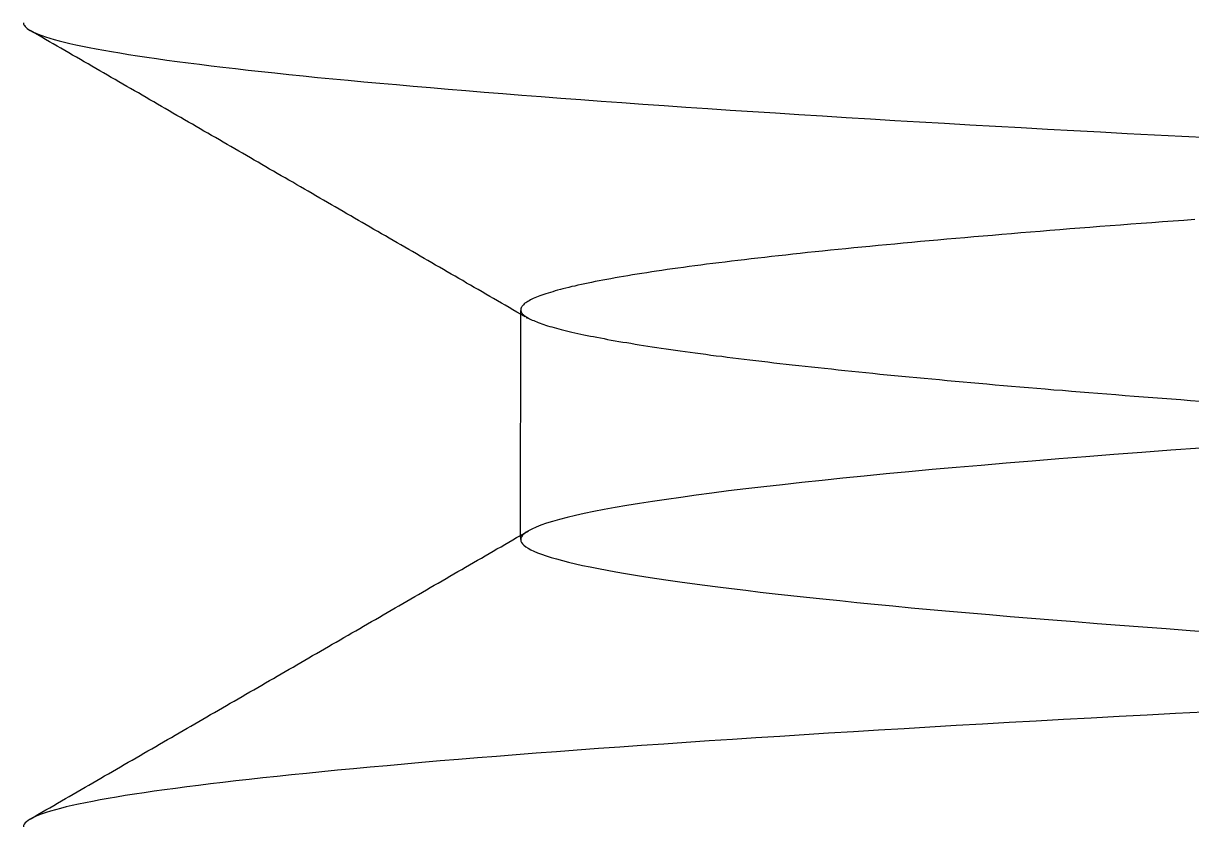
# Model space of a CAD drawing. Header units: millimetres. Extents: x 0 to 36.4, y -3.4 to 62.
# Drawn here: x 29.566 to 30.463, y 58.56 to 59.177 of the extents above; entities that cross this region are included whole.
import ezdxf

# ---------------------------------------------------------------- set-up
doc = ezdxf.new("R2010")
doc.units = ezdxf.units.MM

msp = doc.modelspace()

# ---------------------------------------------------------------- linework, layer by layer
at = {"color": 7, "linetype": 'Continuous'}
for p, q in [((29.5656, 59.1774), (29.5657, 59.1767)), ((29.5657, 59.1767), (29.566, 59.176)), ((29.566, 59.176), (29.5664, 59.1753)), ((29.5664, 59.1753), (29.5669, 59.1746)), ((29.5669, 59.1746), (29.5677, 59.1738)), ((29.5677, 59.1738), (29.5685, 59.1731)), ((29.5685, 59.1731), (29.5696, 59.1724)), ((29.5696, 59.1724), (29.5708, 59.1716)), ((29.5738, 59.1699), (29.5708, 59.1716)), ((29.5708, 59.1716), (29.5726, 59.1706)), ((29.5726, 59.1706), (29.5747, 59.1697)), ((29.5767, 59.1682), (29.5738, 59.1699)), ((29.5747, 59.1697), (29.577, 59.1687)), ((29.5797, 59.1665), (29.5767, 59.1682)), ((29.577, 59.1687), (29.5797, 59.1677)), ((29.5797, 59.1677), (29.5826, 59.1667)), ((29.5827, 59.1647), (29.5797, 59.1665)), ((29.5826, 59.1667), (29.5858, 59.1657)), ((29.5856, 59.163), (29.5827, 59.1647)), ((29.5886, 59.1613), (29.5856, 59.163)), ((29.5858, 59.1657), (29.5893, 59.1647)), ((29.5916, 59.1596), (29.5886, 59.1613)), ((29.5893, 59.1647), (29.593, 59.1637)), ((29.5945, 59.1579), (29.5916, 59.1596)), ((29.593, 59.1637), (29.5971, 59.1626)), ((29.5971, 59.1626), (29.6014, 59.1616)), ((29.6014, 59.1616), (29.606, 59.1606)), ((29.606, 59.1606), (29.6109, 59.1596)), ((29.6109, 59.1596), (29.6161, 59.1585)), ((29.6161, 59.1585), (29.6215, 59.1575)), ((29.5975, 59.1562), (29.5945, 59.1579)), ((29.6005, 59.1545), (29.5975, 59.1562)), ((29.6034, 59.1527), (29.6005, 59.1545)), ((29.6064, 59.151), (29.6034, 59.1527)), ((29.6094, 59.1493), (29.6064, 59.151)), ((29.6123, 59.1476), (29.6094, 59.1493)), ((29.6215, 59.1575), (29.6273, 59.1564)), ((29.6273, 59.1564), (29.6333, 59.1554)), ((29.6333, 59.1554), (29.6397, 59.1543)), ((29.6397, 59.1543), (29.6463, 59.1532)), ((29.6463, 59.1532), (29.6532, 59.1522)), ((29.6532, 59.1522), (29.6604, 59.1511)), ((29.6604, 59.1511), (29.6679, 59.15)), ((29.6679, 59.15), (29.6757, 59.1489)), ((29.6153, 59.1459), (29.6123, 59.1476)), ((29.6183, 59.1442), (29.6153, 59.1459)), ((29.6212, 59.1424), (29.6183, 59.1442)), ((29.6242, 59.1407), (29.6212, 59.1424)), ((29.6272, 59.139), (29.6242, 59.1407)), ((29.6757, 59.1489), (29.6837, 59.1478)), ((29.6837, 59.1478), (29.6921, 59.1467)), ((29.6921, 59.1467), (29.7008, 59.1456)), ((29.7008, 59.1456), (29.7097, 59.1445)), ((29.7097, 59.1445), (29.7189, 59.1434)), ((29.7189, 59.1434), (29.7285, 59.1423)), ((29.7285, 59.1423), (29.7383, 59.1412)), ((29.7383, 59.1412), (29.7484, 59.1401)), ((29.6301, 59.1373), (29.6272, 59.139)), ((29.6331, 59.1356), (29.6301, 59.1373)), ((29.6361, 59.1339), (29.6331, 59.1356)), ((29.639, 59.1322), (29.6361, 59.1339)), ((29.642, 59.1304), (29.639, 59.1322)), ((29.7484, 59.1401), (29.7588, 59.139)), ((29.7588, 59.139), (29.7694, 59.1379)), ((29.7694, 59.1379), (29.7804, 59.1367)), ((29.7804, 59.1367), (29.7916, 59.1356)), ((29.7916, 59.1356), (29.8032, 59.1345)), ((29.8032, 59.1345), (29.815, 59.1334)), ((29.815, 59.1334), (29.8271, 59.1322)), ((29.8271, 59.1322), (29.8394, 59.1311)), ((29.645, 59.1287), (29.642, 59.1304)), ((29.6479, 59.127), (29.645, 59.1287)), ((29.6509, 59.1253), (29.6479, 59.127)), ((29.6539, 59.1236), (29.6509, 59.1253)), ((29.6568, 59.1219), (29.6539, 59.1236)), ((29.8394, 59.1311), (29.8521, 59.13)), ((29.8521, 59.13), (29.865, 59.1288)), ((29.865, 59.1288), (29.8782, 59.1277)), ((29.8782, 59.1277), (29.8917, 59.1265)), ((29.8917, 59.1265), (29.9055, 59.1254)), ((29.9055, 59.1254), (29.9195, 59.1243)), ((29.9195, 59.1243), (29.9338, 59.1231)), ((29.9338, 59.1231), (29.9484, 59.122)), ((29.6598, 59.1201), (29.6568, 59.1219)), ((29.6628, 59.1184), (29.6598, 59.1201)), ((29.6657, 59.1167), (29.6628, 59.1184)), ((29.6687, 59.115), (29.6657, 59.1167)), ((29.6716, 59.1133), (29.6687, 59.115)), ((29.6746, 59.1116), (29.6716, 59.1133)), ((29.9484, 59.122), (29.9632, 59.1208)), ((29.9632, 59.1208), (29.9783, 59.1197)), ((29.9783, 59.1197), (29.9936, 59.1185)), ((29.9936, 59.1185), (30.0093, 59.1174)), ((30.0093, 59.1174), (30.0251, 59.1162)), ((30.0251, 59.1162), (30.0413, 59.1151)), ((30.0413, 59.1151), (30.0577, 59.114)), ((30.0577, 59.114), (30.0743, 59.1128)), ((29.6776, 59.1099), (29.6746, 59.1116)), ((29.6805, 59.1081), (29.6776, 59.1099)), ((29.6835, 59.1064), (29.6805, 59.1081)), ((29.6865, 59.1047), (29.6835, 59.1064)), ((29.6894, 59.103), (29.6865, 59.1047)), ((30.0743, 59.1128), (30.0912, 59.1117)), ((30.0912, 59.1117), (30.1083, 59.1105)), ((30.1083, 59.1105), (30.1257, 59.1094)), ((30.1257, 59.1094), (30.1433, 59.1083)), ((30.1433, 59.1083), (30.1611, 59.1071)), ((30.1611, 59.1071), (30.1792, 59.106)), ((30.1792, 59.106), (30.1975, 59.1049)), ((30.1975, 59.1049), (30.2161, 59.1037)), ((29.6924, 59.1013), (29.6894, 59.103)), ((29.6954, 59.0996), (29.6924, 59.1013)), ((29.6983, 59.0978), (29.6954, 59.0996)), ((29.7013, 59.0961), (29.6983, 59.0978)), ((29.7043, 59.0944), (29.7013, 59.0961)), ((30.2161, 59.1037), (30.2348, 59.1026)), ((30.2348, 59.1026), (30.2538, 59.1015)), ((30.2538, 59.1015), (30.273, 59.1003)), ((30.273, 59.1003), (30.2925, 59.0992)), ((30.2925, 59.0992), (30.3121, 59.0981)), ((30.3121, 59.0981), (30.3319, 59.097)), ((30.3319, 59.097), (30.352, 59.0959)), ((30.352, 59.0959), (30.3722, 59.0948)), ((29.7072, 59.0927), (29.7043, 59.0944)), ((29.7102, 59.091), (29.7072, 59.0927)), ((29.7132, 59.0893), (29.7102, 59.091)), ((29.7161, 59.0876), (29.7132, 59.0893)), ((29.7191, 59.0858), (29.7161, 59.0876)), ((30.3722, 59.0948), (30.3927, 59.0937)), ((30.3927, 59.0937), (30.4133, 59.0926)), ((30.4133, 59.0926), (30.4342, 59.0915)), ((30.4342, 59.0915), (30.4552, 59.0904)), ((30.4552, 59.0904), (30.4764, 59.0893)), ((29.7221, 59.0841), (29.7191, 59.0858)), ((29.725, 59.0824), (29.7221, 59.0841)), ((29.728, 59.0807), (29.725, 59.0824)), ((29.731, 59.079), (29.728, 59.0807)), ((29.7339, 59.0773), (29.731, 59.079)), ((29.7369, 59.0755), (29.7339, 59.0773)), ((29.7399, 59.0738), (29.7369, 59.0755)), ((29.7428, 59.0721), (29.7399, 59.0738)), ((29.7458, 59.0704), (29.7428, 59.0721)), ((29.7488, 59.0687), (29.7458, 59.0704)), ((29.7517, 59.067), (29.7488, 59.0687)), ((29.7547, 59.0652), (29.7517, 59.067)), ((29.7577, 59.0635), (29.7547, 59.0652)), ((29.7606, 59.0618), (29.7577, 59.0635)), ((29.7636, 59.0601), (29.7606, 59.0618)), ((29.7666, 59.0584), (29.7636, 59.0601)), ((29.7695, 59.0567), (29.7666, 59.0584)), ((29.7725, 59.055), (29.7695, 59.0567)), ((29.7755, 59.0532), (29.7725, 59.055)), ((29.7784, 59.0515), (29.7755, 59.0532)), ((29.7814, 59.0498), (29.7784, 59.0515)), ((29.7844, 59.0481), (29.7814, 59.0498)), ((29.7873, 59.0464), (29.7844, 59.0481)), ((29.7903, 59.0447), (29.7873, 59.0464)), ((29.7933, 59.0429), (29.7903, 59.0447)), ((29.7962, 59.0412), (29.7933, 59.0429)), ((29.7992, 59.0395), (29.7962, 59.0412)), ((29.8022, 59.0378), (29.7992, 59.0395)), ((29.8051, 59.0361), (29.8022, 59.0378)), ((29.8081, 59.0344), (29.8051, 59.0361)), ((29.8111, 59.0326), (29.8081, 59.0344)), ((29.814, 59.0309), (29.8111, 59.0326)), ((29.817, 59.0292), (29.814, 59.0309)), ((29.82, 59.0275), (29.817, 59.0292)), ((29.8229, 59.0258), (29.82, 59.0275)), ((29.8259, 59.0241), (29.8229, 59.0258)), ((29.8289, 59.0224), (29.8259, 59.0241)), ((30.4322, 59.024), (30.4241, 59.0234)), ((30.4404, 59.0246), (30.4322, 59.024)), ((30.4486, 59.0252), (30.4404, 59.0246)), ((30.4568, 59.0258), (30.4486, 59.0252)), ((30.4651, 59.0264), (30.4568, 59.0258)), ((29.8318, 59.0206), (29.8289, 59.0224)), ((29.8348, 59.0189), (29.8318, 59.0206)), ((29.8378, 59.0172), (29.8348, 59.0189)), ((29.8407, 59.0155), (29.8378, 59.0172)), ((29.8437, 59.0138), (29.8407, 59.0155)), ((30.317, 59.0149), (30.3098, 59.0143)), ((30.3243, 59.0155), (30.317, 59.0149)), ((30.3316, 59.0161), (30.3243, 59.0155)), ((30.339, 59.0167), (30.3316, 59.0161)), ((30.3464, 59.0173), (30.339, 59.0167)), ((30.3539, 59.018), (30.3464, 59.0173)), ((30.3615, 59.0186), (30.3539, 59.018)), ((30.3691, 59.0192), (30.3615, 59.0186)), ((30.3768, 59.0198), (30.3691, 59.0192)), ((30.3845, 59.0204), (30.3768, 59.0198)), ((30.3923, 59.021), (30.3845, 59.0204)), ((30.4002, 59.0216), (30.3923, 59.021)), ((30.4081, 59.0222), (30.4002, 59.0216)), ((30.4161, 59.0228), (30.4081, 59.0222)), ((30.4241, 59.0234), (30.4161, 59.0228)), ((29.8466, 59.0121), (29.8437, 59.0138)), ((29.8496, 59.0103), (29.8466, 59.0121)), ((29.8526, 59.0086), (29.8496, 59.0103)), ((29.8555, 59.0069), (29.8526, 59.0086)), ((29.8585, 59.0052), (29.8555, 59.0069)), ((30.2157, 59.0058), (30.2095, 59.0052)), ((30.222, 59.0064), (30.2157, 59.0058)), ((30.2284, 59.007), (30.222, 59.0064)), ((30.2348, 59.0076), (30.2284, 59.007)), ((30.2413, 59.0082), (30.2348, 59.0076)), ((30.2479, 59.0088), (30.2413, 59.0082)), ((30.2545, 59.0095), (30.2479, 59.0088)), ((30.2612, 59.0101), (30.2545, 59.0095)), ((30.2679, 59.0107), (30.2612, 59.0101)), ((30.2748, 59.0113), (30.2679, 59.0107)), ((30.2816, 59.0119), (30.2748, 59.0113)), ((30.2886, 59.0125), (30.2816, 59.0119)), ((30.2956, 59.0131), (30.2886, 59.0125)), ((30.3027, 59.0137), (30.2956, 59.0131)), ((30.3098, 59.0143), (30.3027, 59.0137)), ((29.8615, 59.0035), (29.8585, 59.0052)), ((29.8644, 59.0018), (29.8615, 59.0035)), ((29.8674, 59), (29.8644, 59.0018)), ((29.8704, 58.9983), (29.8674, 59)), ((29.8733, 58.9966), (29.8704, 58.9983)), ((29.8763, 58.9949), (29.8733, 58.9966)), ((30.1296, 58.9968), (30.1244, 58.9962)), ((30.1349, 58.9974), (30.1296, 58.9968)), ((30.1402, 58.998), (30.1349, 58.9974)), ((30.1456, 58.9986), (30.1402, 58.998)), ((30.151, 58.9992), (30.1456, 58.9986)), ((30.1566, 58.9998), (30.151, 58.9992)), ((30.1622, 59.0004), (30.1566, 58.9998)), ((30.1678, 59.001), (30.1622, 59.0004)), ((30.1736, 59.0016), (30.1678, 59.001)), ((30.1794, 59.0022), (30.1736, 59.0016)), ((30.1853, 59.0028), (30.1794, 59.0022)), ((30.1912, 59.0034), (30.1853, 59.0028)), ((30.1973, 59.004), (30.1912, 59.0034)), ((30.2033, 59.0046), (30.1973, 59.004)), ((30.2095, 59.0052), (30.2033, 59.0046)), ((29.8793, 58.9932), (29.8763, 58.9949)), ((29.8822, 58.9915), (29.8793, 58.9932)), ((29.8852, 58.9898), (29.8822, 58.9915)), ((29.8882, 58.988), (29.8852, 58.9898)), ((29.8911, 58.9863), (29.8882, 58.988)), ((30.0599, 58.988), (30.0559, 58.9874)), ((30.064, 58.9885), (30.0599, 58.988)), ((30.0682, 58.9891), (30.064, 58.9885)), ((30.0725, 58.9897), (30.0682, 58.9891)), ((30.0768, 58.9903), (30.0725, 58.9897)), ((30.0813, 58.9909), (30.0768, 58.9903)), ((30.0858, 58.9915), (30.0813, 58.9909)), ((30.0903, 58.9921), (30.0858, 58.9915)), ((30.095, 58.9927), (30.0903, 58.9921)), ((30.0997, 58.9933), (30.095, 58.9927)), ((30.1045, 58.9938), (30.0997, 58.9933)), ((30.1094, 58.9944), (30.1045, 58.9938)), ((30.1143, 58.995), (30.1094, 58.9944)), ((30.1194, 58.9956), (30.1143, 58.995)), ((30.1244, 58.9962), (30.1194, 58.9956)), ((29.8941, 58.9846), (29.8911, 58.9863)), ((29.8971, 58.9829), (29.8941, 58.9846)), ((29.9, 58.9812), (29.8971, 58.9829)), ((29.903, 58.9795), (29.9, 58.9812)), ((29.906, 58.9777), (29.903, 58.9795)), ((30.0048, 58.9788), (30.002, 58.9782)), ((30.0077, 58.9793), (30.0048, 58.9788)), ((30.0107, 58.9799), (30.0077, 58.9793)), ((30.0137, 58.9805), (30.0107, 58.9799)), ((30.0168, 58.981), (30.0137, 58.9805)), ((30.02, 58.9816), (30.0168, 58.981)), ((30.0232, 58.9822), (30.02, 58.9816)), ((30.0265, 58.9828), (30.0232, 58.9822)), ((30.0299, 58.9833), (30.0265, 58.9828)), ((30.0334, 58.9839), (30.0299, 58.9833)), ((30.0369, 58.9845), (30.0334, 58.9839)), ((30.0406, 58.9851), (30.0369, 58.9845)), ((30.0443, 58.9856), (30.0406, 58.9851)), ((30.0481, 58.9862), (30.0443, 58.9856)), ((30.0519, 58.9868), (30.0481, 58.9862)), ((30.0559, 58.9874), (30.0519, 58.9868)), ((29.9089, 58.976), (29.906, 58.9777)), ((29.9119, 58.9743), (29.9089, 58.976)), ((29.9149, 58.9726), (29.9119, 58.9743)), ((29.9178, 58.9709), (29.9149, 58.9726)), ((29.9208, 58.9692), (29.9178, 58.9709)), ((29.9686, 58.97), (29.9669, 58.9694)), ((29.9703, 58.9705), (29.9686, 58.97)), ((29.9721, 58.971), (29.9703, 58.9705)), ((29.974, 58.9716), (29.9721, 58.971)), ((29.9759, 58.9721), (29.974, 58.9716)), ((29.978, 58.9727), (29.9759, 58.9721)), ((29.98, 58.9732), (29.978, 58.9727)), ((29.9822, 58.9738), (29.98, 58.9732)), ((29.9844, 58.9743), (29.9822, 58.9738)), ((29.9867, 58.9749), (29.9844, 58.9743)), ((29.9891, 58.9754), (29.9867, 58.9749)), ((29.9915, 58.976), (29.9891, 58.9754)), ((29.9941, 58.9765), (29.9915, 58.976)), ((29.9967, 58.9771), (29.9941, 58.9765)), ((29.9993, 58.9777), (29.9967, 58.9771)), ((30.002, 58.9782), (29.9993, 58.9777)), ((29.9238, 58.9674), (29.9208, 58.9692)), ((29.9267, 58.9657), (29.9238, 58.9674)), ((29.9297, 58.964), (29.9267, 58.9657)), ((29.9327, 58.9623), (29.9297, 58.964)), ((29.9356, 58.9606), (29.9327, 58.9623)), ((29.9496, 58.961), (29.9491, 58.9605)), ((29.9502, 58.9616), (29.9496, 58.961)), ((29.9508, 58.9621), (29.9502, 58.9616)), ((29.9515, 58.9626), (29.9508, 58.9621)), ((29.9523, 58.9631), (29.9515, 58.9626)), ((29.9531, 58.9636), (29.9523, 58.9631)), ((29.954, 58.9641), (29.9531, 58.9636)), ((29.955, 58.9647), (29.954, 58.9641)), ((29.9561, 58.9652), (29.955, 58.9647)), ((29.9572, 58.9657), (29.9561, 58.9652)), ((29.9584, 58.9662), (29.9572, 58.9657)), ((29.9596, 58.9668), (29.9584, 58.9662)), ((29.9609, 58.9673), (29.9596, 58.9668)), ((29.9623, 58.9678), (29.9609, 58.9673)), ((29.9638, 58.9683), (29.9623, 58.9678)), ((29.9653, 58.9689), (29.9638, 58.9683)), ((29.9669, 58.9694), (29.9653, 58.9689)), ((29.9386, 58.9589), (29.9356, 58.9606)), ((29.9416, 58.9572), (29.9386, 58.9589)), ((29.9445, 58.9554), (29.9416, 58.9572)), ((29.9478, 58.9535), (29.9445, 58.9554)), ((29.94749, 58.78398), (29.9475, 58.9566)), ((29.9476, 58.958), (29.9475, 58.9575)), ((29.9475, 58.9575), (29.9475, 58.957)), ((29.9475, 58.957), (29.9475, 58.9566)), ((29.9475, 58.9566), (29.9476, 58.9562)), ((29.9478, 58.9585), (29.9476, 58.958)), ((29.9476, 58.9562), (29.9478, 58.9557)), ((29.948, 58.959), (29.9478, 58.9585)), ((29.9478, 58.9557), (29.948, 58.9553)), ((29.9481, 58.9534), (29.9478, 58.9536)), ((29.9478, 58.9535), (29.9478, 58.9536)), ((29.9483, 58.9595), (29.948, 58.959)), ((29.948, 58.9553), (29.9483, 58.9548)), ((29.9485, 58.9531), (29.9481, 58.9534)), ((29.9487, 58.96), (29.9483, 58.9595)), ((29.9483, 58.9548), (29.9486, 58.9543)), ((29.9487, 58.953), (29.9485, 58.9531)), ((29.9486, 58.9543), (29.949, 58.9539)), ((29.9491, 58.9605), (29.9487, 58.96)), ((29.9489, 58.9529), (29.9487, 58.953)), ((29.949, 58.9529), (29.9489, 58.9529)), ((29.949, 58.9539), (29.9495, 58.9534)), ((29.9492, 58.9527), (29.949, 58.9529)), ((29.9494, 58.9526), (29.9492, 58.9527)), ((29.9496, 58.9525), (29.9494, 58.9526)), ((29.9495, 58.9534), (29.95, 58.953)), ((29.9497, 58.9524), (29.9496, 58.9525)), ((29.95, 58.9523), (29.9497, 58.9524)), ((29.95, 58.953), (29.9506, 58.9525)), ((29.95, 58.953), (29.95, 58.9523)), ((29.9505, 58.952), (29.9504, 58.952)), ((29.9504, 58.952), (29.9505, 58.952)), ((29.9507, 58.9518), (29.9505, 58.952)), ((29.9506, 58.9525), (29.9512, 58.9521)), ((29.9507, 58.9519), (29.9507, 58.9518)), ((29.9507, 58.9518), (29.9507, 58.9519)), ((29.9512, 58.9521), (29.9511, 58.9517)), ((29.9511, 58.9518), (29.9511, 58.9517)), ((29.9512, 58.9521), (29.9519, 58.9516)), ((29.9519, 58.9511), (29.9518, 58.9513)), ((29.9519, 58.9511), (29.9518, 58.9513)), ((29.9518, 58.9513), (29.9519, 58.9511)), ((29.9519, 58.9516), (29.9527, 58.9511)), ((29.9519, 58.9516), (29.9519, 58.9511)), ((29.9525, 58.9508), (29.9523, 58.951)), ((29.9525, 58.9508), (29.9523, 58.951)), ((29.9526, 58.9507), (29.9525, 58.9508)), ((29.9527, 58.9511), (29.9535, 58.9507)), ((29.9531, 58.9504), (29.9527, 58.9511)), ((29.9532, 58.9504), (29.9531, 58.9504)), ((29.9532, 58.9504), (29.9531, 58.9504)), ((29.9535, 58.9507), (29.9544, 58.9502)), ((29.9544, 58.9502), (29.9554, 58.9497)), ((29.9554, 58.9497), (29.9564, 58.9492)), ((29.9564, 58.9492), (29.9575, 58.9488)), ((29.9575, 58.9488), (29.9586, 58.9483)), ((29.9586, 58.9483), (29.9598, 58.9478)), ((29.9598, 58.9478), (29.961, 58.9473)), ((29.961, 58.9473), (29.9624, 58.9469)), ((29.9624, 58.9469), (29.9637, 58.9464)), ((29.9637, 58.9464), (29.9652, 58.9459)), ((29.9652, 58.9459), (29.9666, 58.9454)), ((29.9666, 58.9454), (29.9682, 58.9449)), ((29.9682, 58.9449), (29.9698, 58.9444)), ((29.9698, 58.9444), (29.9715, 58.944)), ((29.9715, 58.944), (29.9732, 58.9435)), ((29.9732, 58.9435), (29.975, 58.943)), ((29.975, 58.943), (29.9768, 58.9425)), ((29.9768, 58.9425), (29.9787, 58.942)), ((29.9787, 58.942), (29.9807, 58.9415)), ((29.9807, 58.9415), (29.9827, 58.941)), ((29.9827, 58.941), (29.9848, 58.9405)), ((29.9848, 58.9405), (29.9869, 58.94)), ((29.9869, 58.94), (29.9891, 58.9395)), ((29.9891, 58.9395), (29.9914, 58.939)), ((29.9914, 58.939), (29.9937, 58.9385)), ((29.9937, 58.9385), (29.9961, 58.938)), ((29.9961, 58.938), (29.9985, 58.9375)), ((29.9985, 58.9375), (30.001, 58.937)), ((30.001, 58.937), (30.0035, 58.9365)), ((30.0035, 58.9365), (30.0061, 58.936)), ((30.0061, 58.936), (30.0088, 58.9355)), ((30.0088, 58.9355), (30.0115, 58.935)), ((30.0115, 58.935), (30.0143, 58.9344)), ((30.0143, 58.9344), (30.0171, 58.9339)), ((30.0171, 58.9339), (30.02, 58.9334)), ((30.02, 58.9334), (30.023, 58.9329)), ((30.023, 58.9329), (30.026, 58.9324)), ((30.026, 58.9324), (30.029, 58.9319)), ((30.029, 58.9319), (30.0321, 58.9314)), ((30.0321, 58.9314), (30.0353, 58.9308)), ((30.0353, 58.9308), (30.0385, 58.9303)), ((30.0385, 58.9303), (30.0418, 58.9298)), ((30.0418, 58.9298), (30.0452, 58.9293)), ((30.0452, 58.9293), (30.0485, 58.9288)), ((30.0485, 58.9288), (30.052, 58.9282)), ((30.052, 58.9282), (30.0555, 58.9277)), ((30.0555, 58.9277), (30.0591, 58.9272)), ((30.0591, 58.9272), (30.0627, 58.9267)), ((30.0627, 58.9267), (30.0664, 58.9261)), ((30.0664, 58.9261), (30.0701, 58.9256)), ((30.0701, 58.9256), (30.0739, 58.9251)), ((30.0739, 58.9251), (30.0777, 58.9245)), ((30.0777, 58.9245), (30.0816, 58.924)), ((30.0816, 58.924), (30.0855, 58.9235)), ((30.0855, 58.9235), (30.0896, 58.923)), ((30.0896, 58.923), (30.0936, 58.9224)), ((30.0936, 58.9224), (30.0977, 58.9219)), ((30.0977, 58.9219), (30.1019, 58.9214)), ((30.1019, 58.9214), (30.1061, 58.9208)), ((30.1061, 58.9208), (30.1104, 58.9203)), ((30.1104, 58.9203), (30.1147, 58.9198)), ((30.1147, 58.9198), (30.1191, 58.9192)), ((30.1191, 58.9192), (30.1235, 58.9187)), ((30.1235, 58.9187), (30.128, 58.9181)), ((30.128, 58.9181), (30.1326, 58.9176)), ((30.1326, 58.9176), (30.1372, 58.9171)), ((30.1372, 58.9171), (30.1418, 58.9165)), ((30.1418, 58.9165), (30.1465, 58.916)), ((30.1465, 58.916), (30.1513, 58.9154)), ((30.1513, 58.9154), (30.1561, 58.9149)), ((30.1561, 58.9149), (30.161, 58.9144)), ((30.161, 58.9144), (30.1659, 58.9138)), ((30.1659, 58.9138), (30.1708, 58.9133)), ((30.1708, 58.9133), (30.1759, 58.9127)), ((30.1759, 58.9127), (30.1809, 58.9122)), ((30.1809, 58.9122), (30.1861, 58.9117)), ((30.1861, 58.9117), (30.1912, 58.9111)), ((30.1912, 58.9111), (30.1965, 58.9106)), ((30.1965, 58.9106), (30.2018, 58.91)), ((30.2018, 58.91), (30.2071, 58.9095)), ((30.2071, 58.9095), (30.2125, 58.9089)), ((30.2125, 58.9089), (30.2179, 58.9084)), ((30.2179, 58.9084), (30.2234, 58.9078)), ((30.2234, 58.9078), (30.229, 58.9073)), ((30.229, 58.9073), (30.2345, 58.9068)), ((30.2345, 58.9068), (30.2402, 58.9062)), ((30.2402, 58.9062), (30.2459, 58.9057)), ((30.2459, 58.9057), (30.2516, 58.9051)), ((30.2516, 58.9051), (30.2574, 58.9046)), ((30.2574, 58.9046), (30.2633, 58.904)), ((30.2633, 58.904), (30.2692, 58.9035)), ((30.2692, 58.9035), (30.2751, 58.9029)), ((30.2751, 58.9029), (30.2811, 58.9024)), ((30.2811, 58.9024), (30.2872, 58.9018)), ((30.2872, 58.9018), (30.2933, 58.9013)), ((30.2933, 58.9013), (30.2994, 58.9007)), ((30.2994, 58.9007), (30.3056, 58.9002)), ((30.3056, 58.9002), (30.3119, 58.8996)), ((30.3119, 58.8996), (30.3182, 58.8991)), ((30.3182, 58.8991), (30.3245, 58.8986)), ((30.3245, 58.8986), (30.3309, 58.898)), ((30.3309, 58.898), (30.3374, 58.8975)), ((30.3374, 58.8975), (30.3439, 58.8969)), ((30.3439, 58.8969), (30.3504, 58.8964)), ((30.3504, 58.8964), (30.357, 58.8958)), ((30.357, 58.8958), (30.3637, 58.8953)), ((30.3637, 58.8953), (30.3704, 58.8947)), ((30.3704, 58.8947), (30.3771, 58.8942)), ((30.3771, 58.8942), (30.3839, 58.8936)), ((30.3839, 58.8936), (30.3908, 58.8931)), ((30.3908, 58.8931), (30.3977, 58.8925)), ((30.3977, 58.8925), (30.4046, 58.892)), ((30.4046, 58.892), (30.4116, 58.8914)), ((30.4116, 58.8914), (30.4186, 58.8909)), ((30.4186, 58.8909), (30.4257, 58.8903)), ((30.4257, 58.8903), (30.4329, 58.8898)), ((30.4329, 58.8898), (30.44, 58.8893)), ((30.44, 58.8893), (30.4473, 58.8887)), ((30.4473, 58.8887), (30.4545, 58.8882)), ((30.4545, 58.8882), (30.4619, 58.8876)), ((30.4619, 58.8876), (30.4692, 58.8871)), ((30.3815, 58.8443), (30.3607, 58.8427)), ((30.4029, 58.846), (30.3815, 58.8443)), ((30.4246, 58.8476), (30.4029, 58.846)), ((30.4468, 58.8493), (30.4246, 58.8476)), ((30.4695, 58.8509), (30.4468, 58.8493)), ((30.282, 58.836), (30.2636, 58.8344)), ((30.301, 58.8377), (30.282, 58.836)), ((30.3204, 58.8393), (30.301, 58.8377)), ((30.3403, 58.841), (30.3204, 58.8393)), ((30.3607, 58.8427), (30.3403, 58.841)), ((30.1948, 58.8278), (30.1789, 58.8261)), ((30.2112, 58.8294), (30.1948, 58.8278)), ((30.2282, 58.8311), (30.2112, 58.8294)), ((30.2456, 58.8327), (30.2282, 58.8311)), ((30.2636, 58.8344), (30.2456, 58.8327)), ((30.1072, 58.818), (30.0944, 58.8163)), ((30.1205, 58.8196), (30.1072, 58.818)), ((30.1343, 58.8212), (30.1205, 58.8196)), ((30.1486, 58.8228), (30.1343, 58.8212)), ((30.1635, 58.8245), (30.1486, 58.8228)), ((30.1789, 58.8261), (30.1635, 58.8245)), ((30.0387, 58.8084), (30.0291, 58.8068)), ((30.0487, 58.81), (30.0387, 58.8084)), ((30.0594, 58.8115), (30.0487, 58.81)), ((30.0705, 58.8131), (30.0594, 58.8115)), ((30.0822, 58.8147), (30.0705, 58.8131)), ((30.0944, 58.8163), (30.0822, 58.8147)), ((29.9963, 58.8006), (29.9895, 58.7991)), ((30.0037, 58.8022), (29.9963, 58.8006)), ((30.0117, 58.8037), (30.0037, 58.8022)), ((30.0201, 58.8053), (30.0117, 58.8037)), ((30.0291, 58.8068), (30.0201, 58.8053)), ((29.9593, 58.7903), (29.9561, 58.7888)), ((29.9631, 58.7917), (29.9593, 58.7903)), ((29.9673, 58.7932), (29.9631, 58.7917)), ((29.972, 58.7946), (29.9673, 58.7932)), ((29.9773, 58.7961), (29.972, 58.7946)), ((29.9831, 58.7976), (29.9773, 58.7961)), ((29.9895, 58.7991), (29.9831, 58.7976)), ((29.9414, 58.7805), (29.9444, 58.7822)), ((29.9444, 58.7822), (29.9474, 58.7839)), ((29.9474, 58.7839), (29.9504, 58.7857)), ((29.9475, 58.7807), (29.94749, 58.78398)), ((29.9477, 58.7818), (29.9475, 58.7807)), ((29.9482, 58.7829), (29.9477, 58.7818)), ((29.949, 58.784), (29.9482, 58.7829)), ((29.9502, 58.7852), (29.949, 58.784)), ((29.9516, 58.7863), (29.9502, 58.7852)), ((29.9504, 58.7857), (29.9534, 58.7874)), ((29.9534, 58.7874), (29.9516, 58.7863)), ((29.9561, 58.7888), (29.9534, 58.7874)), ((29.9263, 58.7717), (29.9293, 58.7735)), ((29.9293, 58.7735), (29.9324, 58.7752)), ((29.9324, 58.7752), (29.9354, 58.777)), ((29.9354, 58.777), (29.9384, 58.7787)), ((29.9384, 58.7787), (29.9414, 58.7805)), ((29.9475, 58.7807), (29.9476, 58.7796)), ((29.9476, 58.7796), (29.9481, 58.7785)), ((29.9481, 58.7785), (29.9489, 58.7774)), ((29.9489, 58.7774), (29.95, 58.7763)), ((29.95, 58.7763), (29.9514, 58.7752)), ((29.9514, 58.7752), (29.9532, 58.774)), ((29.9532, 58.774), (29.9553, 58.7729)), ((29.9553, 58.7729), (29.9577, 58.7717)), ((29.9113, 58.763), (29.9143, 58.7648)), ((29.9143, 58.7648), (29.9173, 58.7665)), ((29.9173, 58.7665), (29.9203, 58.7683)), ((29.9203, 58.7683), (29.9233, 58.77)), ((29.9233, 58.77), (29.9263, 58.7717)), ((29.9577, 58.7717), (29.9605, 58.7706)), ((29.9605, 58.7706), (29.9636, 58.7694)), ((29.9636, 58.7694), (29.9671, 58.7682)), ((29.9671, 58.7682), (29.9709, 58.767)), ((29.9709, 58.767), (29.975, 58.7658)), ((29.975, 58.7658), (29.9795, 58.7646)), ((29.9795, 58.7646), (29.9843, 58.7634)), ((29.9843, 58.7634), (29.9895, 58.7622)), ((29.8962, 58.7543), (29.8992, 58.7561)), ((29.8992, 58.7561), (29.9022, 58.7578)), ((29.9022, 58.7578), (29.9052, 58.7595)), ((29.9052, 58.7595), (29.9083, 58.7613)), ((29.9083, 58.7613), (29.9113, 58.763)), ((29.9895, 58.7622), (29.9951, 58.7609)), ((29.9951, 58.7609), (30.0009, 58.7597)), ((30.0009, 58.7597), (30.0072, 58.7585)), ((30.0072, 58.7585), (30.0138, 58.7572)), ((30.0138, 58.7572), (30.0207, 58.756)), ((30.0207, 58.756), (30.028, 58.7547)), ((30.028, 58.7547), (30.0356, 58.7534)), ((29.8781, 58.7439), (29.8811, 58.7456)), ((29.8811, 58.7456), (29.8842, 58.7473)), ((29.8842, 58.7473), (29.8872, 58.7491)), ((29.8872, 58.7491), (29.8902, 58.7508)), ((29.8902, 58.7508), (29.8932, 58.7526)), ((29.8932, 58.7526), (29.8962, 58.7543)), ((30.0356, 58.7534), (30.0436, 58.7521)), ((30.0436, 58.7521), (30.052, 58.7509)), ((30.052, 58.7509), (30.0607, 58.7496)), ((30.0607, 58.7496), (30.0697, 58.7483)), ((30.0697, 58.7483), (30.0792, 58.747)), ((30.0792, 58.747), (30.0889, 58.7457)), ((30.0889, 58.7457), (30.099, 58.7444)), ((29.8631, 58.7351), (29.8661, 58.7369)), ((29.8661, 58.7369), (29.8691, 58.7386)), ((29.8691, 58.7386), (29.8721, 58.7404)), ((29.8721, 58.7404), (29.8751, 58.7421)), ((29.8751, 58.7421), (29.8781, 58.7439)), ((30.099, 58.7444), (30.1095, 58.7431)), ((30.1095, 58.7431), (30.1203, 58.7418)), ((30.1203, 58.7418), (30.1315, 58.7404)), ((30.1315, 58.7404), (30.143, 58.7391)), ((30.143, 58.7391), (30.1549, 58.7378)), ((30.1549, 58.7378), (30.1671, 58.7365)), ((30.1671, 58.7365), (30.1796, 58.7351)), ((29.848, 58.7264), (29.851, 58.7282)), ((29.851, 58.7282), (29.854, 58.7299)), ((29.854, 58.7299), (29.857, 58.7316)), ((29.857, 58.7316), (29.86, 58.7334)), ((29.86, 58.7334), (29.8631, 58.7351)), ((30.1796, 58.7351), (30.1925, 58.7338)), ((30.1925, 58.7338), (30.2057, 58.7325)), ((30.2057, 58.7325), (30.2193, 58.7311)), ((30.2193, 58.7311), (30.2332, 58.7298)), ((30.2332, 58.7298), (30.2474, 58.7284)), ((30.2474, 58.7284), (30.262, 58.7271)), ((29.8329, 58.7177), (29.8359, 58.7194)), ((29.8359, 58.7194), (29.839, 58.7212)), ((29.839, 58.7212), (29.842, 58.7229)), ((29.842, 58.7229), (29.845, 58.7247)), ((29.845, 58.7247), (29.848, 58.7264)), ((30.262, 58.7271), (30.2769, 58.7257)), ((30.2769, 58.7257), (30.2921, 58.7244)), ((30.2921, 58.7244), (30.3076, 58.7231)), ((30.3076, 58.7231), (30.3235, 58.7217)), ((30.3235, 58.7217), (30.3397, 58.7204)), ((30.3397, 58.7204), (30.3562, 58.719)), ((30.3562, 58.719), (30.373, 58.7177)), ((29.8179, 58.709), (29.8209, 58.7107)), ((29.8209, 58.7107), (29.8239, 58.7125)), ((29.8239, 58.7125), (29.8269, 58.7142)), ((29.8269, 58.7142), (29.8299, 58.716)), ((29.8299, 58.716), (29.8329, 58.7177)), ((30.373, 58.7177), (30.3901, 58.7163)), ((30.3901, 58.7163), (30.4075, 58.715)), ((30.4075, 58.715), (30.4252, 58.7136)), ((30.4252, 58.7136), (30.4432, 58.7123)), ((30.4432, 58.7123), (30.4615, 58.711)), ((30.4615, 58.711), (30.4801, 58.7096)), ((29.8028, 58.7003), (29.8058, 58.702)), ((29.8058, 58.702), (29.8088, 58.7038)), ((29.8088, 58.7038), (29.8118, 58.7055)), ((29.8118, 58.7055), (29.8149, 58.7072)), ((29.8149, 58.7072), (29.8179, 58.709)), ((29.7847, 58.6898), (29.7877, 58.6916)), ((29.7877, 58.6916), (29.7908, 58.6933)), ((29.7908, 58.6933), (29.7938, 58.695)), ((29.7938, 58.695), (29.7968, 58.6968)), ((29.7968, 58.6968), (29.7998, 58.6985)), ((29.7998, 58.6985), (29.8028, 58.7003)), ((29.7697, 58.6811), (29.7727, 58.6828)), ((29.7727, 58.6828), (29.7757, 58.6846)), ((29.7757, 58.6846), (29.7787, 58.6863)), ((29.7787, 58.6863), (29.7817, 58.6881)), ((29.7817, 58.6881), (29.7847, 58.6898)), ((29.7546, 58.6724), (29.7576, 58.6741)), ((29.7576, 58.6741), (29.7606, 58.6759)), ((29.7606, 58.6759), (29.7636, 58.6776)), ((29.7636, 58.6776), (29.7666, 58.6794)), ((29.7666, 58.6794), (29.7697, 58.6811)), ((29.7395, 58.6637), (29.7425, 58.6654)), ((29.7425, 58.6654), (29.7456, 58.6672)), ((29.7456, 58.6672), (29.7486, 58.6689)), ((29.7486, 58.6689), (29.7516, 58.6706)), ((29.7516, 58.6706), (29.7546, 58.6724)), ((29.7245, 58.655), (29.7275, 58.6567)), ((29.7275, 58.6567), (29.7305, 58.6585)), ((29.7305, 58.6585), (29.7335, 58.6602)), ((29.7335, 58.6602), (29.7365, 58.6619)), ((29.7365, 58.6619), (29.7395, 58.6637)), ((29.7094, 58.6463), (29.7124, 58.648)), ((29.7124, 58.648), (29.7154, 58.6497)), ((29.7154, 58.6497), (29.7184, 58.6515)), ((29.7184, 58.6515), (29.7215, 58.6532)), ((29.7215, 58.6532), (29.7245, 58.655)), ((30.4504, 58.6471), (30.4286, 58.6459)), ((30.4724, 58.6482), (30.4504, 58.6471)), ((29.6943, 58.6375), (29.6973, 58.6393)), ((29.6973, 58.6393), (29.7004, 58.641)), ((29.7004, 58.641), (29.7034, 58.6428)), ((29.7034, 58.6428), (29.7064, 58.6445)), ((29.7064, 58.6445), (29.7094, 58.6463)), ((30.2819, 58.6379), (30.2618, 58.6367)), ((30.3022, 58.639), (30.2819, 58.6379)), ((30.3227, 58.6402), (30.3022, 58.639)), ((30.3434, 58.6414), (30.3227, 58.6402)), ((30.3644, 58.6425), (30.3434, 58.6414)), ((30.3856, 58.6437), (30.3644, 58.6425)), ((30.407, 58.6448), (30.3856, 58.6437)), ((30.4286, 58.6459), (30.407, 58.6448)), ((29.6763, 58.6271), (29.6793, 58.6288)), ((29.6793, 58.6288), (29.6823, 58.6306)), ((29.6823, 58.6306), (29.6853, 58.6323)), ((29.6853, 58.6323), (29.6883, 58.6341)), ((29.6883, 58.6341), (29.6913, 58.6358)), ((29.6913, 58.6358), (29.6943, 58.6375)), ((30.1465, 58.6296), (30.1282, 58.6285)), ((30.1651, 58.6308), (30.1465, 58.6296)), ((30.1839, 58.632), (30.1651, 58.6308)), ((30.203, 58.6332), (30.1839, 58.632)), ((30.2224, 58.6344), (30.203, 58.6332)), ((30.242, 58.6355), (30.2224, 58.6344)), ((30.2618, 58.6367), (30.242, 58.6355)), ((29.6612, 58.6184), (29.6642, 58.6201)), ((29.6642, 58.6201), (29.6672, 58.6219)), ((29.6672, 58.6219), (29.6702, 58.6236)), ((29.6702, 58.6236), (29.6732, 58.6253)), ((29.6732, 58.6253), (29.6763, 58.6271)), ((30.0072, 58.6202), (29.991, 58.619)), ((30.0236, 58.6213), (30.0072, 58.6202)), ((30.0404, 58.6225), (30.0236, 58.6213)), ((30.0574, 58.6237), (30.0404, 58.6225)), ((30.0747, 58.6249), (30.0574, 58.6237)), ((30.0922, 58.6261), (30.0747, 58.6249)), ((30.1101, 58.6273), (30.0922, 58.6261)), ((30.1282, 58.6285), (30.1101, 58.6273)), ((29.6461, 58.6097), (29.6491, 58.6114)), ((29.6491, 58.6114), (29.6522, 58.6131)), ((29.6522, 58.6131), (29.6552, 58.6149)), ((29.6552, 58.6149), (29.6582, 58.6166)), ((29.6582, 58.6166), (29.6612, 58.6184)), ((29.8998, 58.6118), (29.8856, 58.6107)), ((29.9143, 58.613), (29.8998, 58.6118)), ((29.929, 58.6142), (29.9143, 58.613)), ((29.9441, 58.6154), (29.929, 58.6142)), ((29.9594, 58.6166), (29.9441, 58.6154)), ((29.9751, 58.6178), (29.9594, 58.6166)), ((29.991, 58.619), (29.9751, 58.6178)), ((29.6311, 58.6009), (29.6341, 58.6027)), ((29.6341, 58.6027), (29.6371, 58.6044)), ((29.6371, 58.6044), (29.6401, 58.6062)), ((29.6401, 58.6062), (29.6431, 58.6079)), ((29.6431, 58.6079), (29.6461, 58.6097)), ((29.7948, 58.6024), (29.783, 58.6012)), ((29.8068, 58.6036), (29.7948, 58.6024)), ((29.8192, 58.6048), (29.8068, 58.6036)), ((29.8319, 58.6059), (29.8192, 58.6048)), ((29.8449, 58.6071), (29.8319, 58.6059)), ((29.8582, 58.6083), (29.8449, 58.6071)), ((29.8717, 58.6095), (29.8582, 58.6083)), ((29.8856, 58.6107), (29.8717, 58.6095)), ((29.616, 58.5922), (29.619, 58.594)), ((29.619, 58.594), (29.622, 58.5957)), ((29.622, 58.5957), (29.625, 58.5975)), ((29.625, 58.5975), (29.628, 58.5992)), ((29.628, 58.5992), (29.6311, 58.6009)), ((29.7093, 58.5931), (29.7001, 58.592)), ((29.7189, 58.5943), (29.7093, 58.5931)), ((29.7288, 58.5954), (29.7189, 58.5943)), ((29.7391, 58.5966), (29.7288, 58.5954)), ((29.7496, 58.5977), (29.7391, 58.5966)), ((29.7604, 58.5989), (29.7496, 58.5977)), ((29.7716, 58.6001), (29.7604, 58.5989)), ((29.783, 58.6012), (29.7716, 58.6001)), ((29.6009, 58.5835), (29.6039, 58.5853)), ((29.6039, 58.5853), (29.607, 58.587)), ((29.607, 58.587), (29.61, 58.5887)), ((29.61, 58.5887), (29.613, 58.5905)), ((29.613, 58.5905), (29.616, 58.5922)), ((29.6439, 58.5841), (29.6371, 58.583)), ((29.651, 58.5852), (29.6439, 58.5841)), ((29.6584, 58.5863), (29.651, 58.5852)), ((29.6661, 58.5875), (29.6584, 58.5863)), ((29.6741, 58.5886), (29.6661, 58.5875)), ((29.6825, 58.5897), (29.6741, 58.5886)), ((29.6911, 58.5908), (29.6825, 58.5897)), ((29.7001, 58.592), (29.6911, 58.5908)), ((29.5859, 58.5748), (29.5889, 58.5765)), ((29.5889, 58.5765), (29.5919, 58.5783)), ((29.5919, 58.5783), (29.5949, 58.58)), ((29.5985, 58.5754), (29.5942, 58.5743)), ((29.5949, 58.58), (29.5979, 58.5818)), ((29.5979, 58.5818), (29.6009, 58.5835)), ((29.6031, 58.5765), (29.5985, 58.5754)), ((29.608, 58.5775), (29.6031, 58.5765)), ((29.6132, 58.5786), (29.608, 58.5775)), ((29.6187, 58.5797), (29.6132, 58.5786)), ((29.6245, 58.5808), (29.6187, 58.5797)), ((29.6307, 58.5819), (29.6245, 58.5808)), ((29.6371, 58.583), (29.6307, 58.5819)), ((29.5708, 58.5661), (29.5692, 58.5651)), ((29.5708, 58.5661), (29.5738, 58.5678)), ((29.5726, 58.5671), (29.5708, 58.5661)), ((29.5748, 58.5681), (29.5726, 58.5671)), ((29.5738, 58.5678), (29.5768, 58.5696)), ((29.5773, 58.5691), (29.5748, 58.5681)), ((29.5768, 58.5696), (29.5798, 58.5713)), ((29.5801, 58.5701), (29.5773, 58.5691)), ((29.5798, 58.5713), (29.5829, 58.5731)), ((29.5831, 58.5712), (29.5801, 58.5701)), ((29.5829, 58.5731), (29.5859, 58.5748)), ((29.5865, 58.5722), (29.5831, 58.5712)), ((29.5902, 58.5733), (29.5865, 58.5722)), ((29.5942, 58.5743), (29.5902, 58.5733)), ((29.5657, 58.5611), (29.5656, 58.5602)), ((29.5662, 58.5621), (29.5657, 58.5611)), ((29.5669, 58.5631), (29.5662, 58.5621)), ((29.5679, 58.5641), (29.5669, 58.5631)), ((29.5692, 58.5651), (29.5679, 58.5641))]:
    msp.add_line(p, q, dxfattribs=at)

doc.saveas('drawing.dxf')
